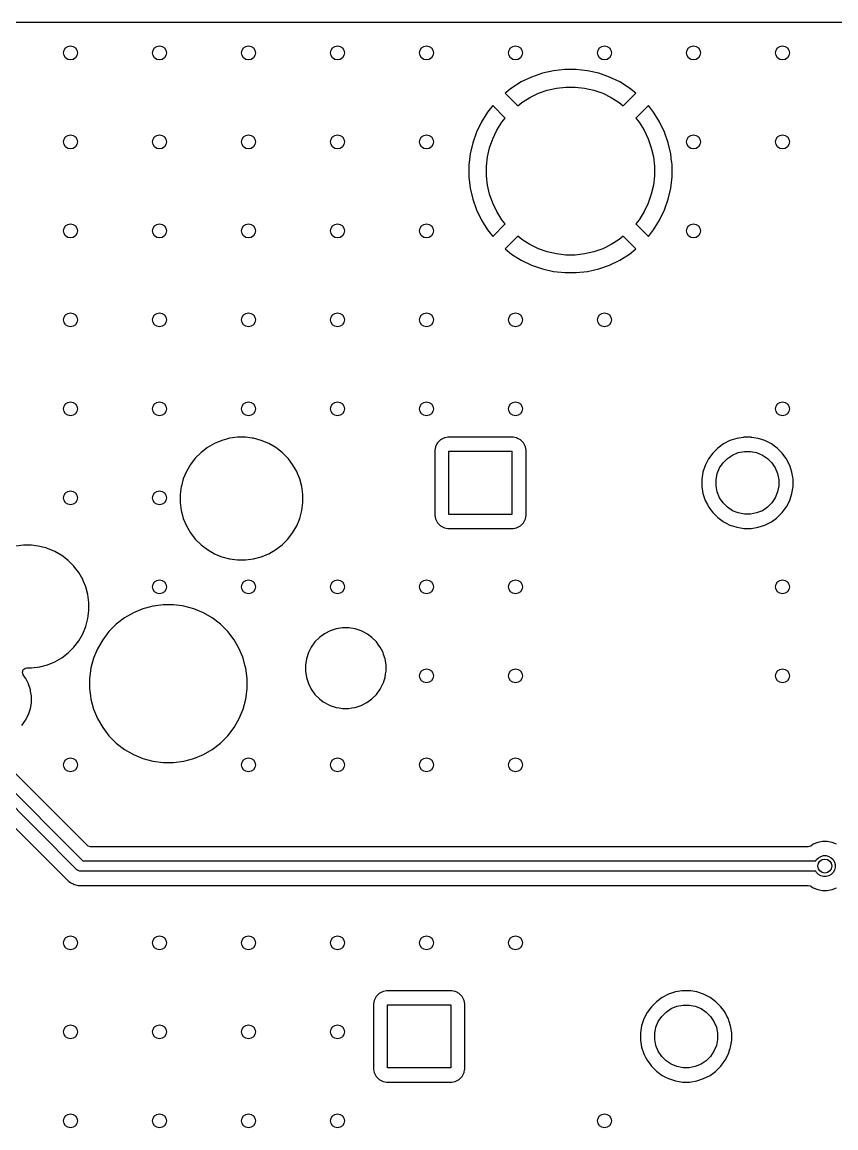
# Model space of a CAD drawing. Extents: x 2.6 to 14.2, y -9.4 to -3.8.
# Drawn here: x 11.829 to 12.743, y -5.038 to -3.796 of the extents above; entities that cross this region are included whole.
import ezdxf

# ---------------------------------------------------------------- set-up
doc = ezdxf.new("R2010")
doc.units = 0
doc.header["$MEASUREMENT"] = 0
doc.layers.add('BLACK', color=7, linetype='CONTINUOUS')

msp = doc.modelspace()

# ---------------------------------------------------------------- linework, layer by layer
at = {"layer": 'BLACK', "linetype": 'CONTINUOUS'}
for p, q in [((11.5547, -3.7959), (14.0012, -3.7959)), ((12.4259, -3.8505), (12.4134, -3.8533)), ((12.4386, -3.849), (12.4259, -3.8505)), ((12.4259, -3.8505), (12.4259, -3.8505)), ((12.4515, -3.849), (12.4386, -3.849)), ((12.4642, -3.8505), (12.4515, -3.849)), ((12.4767, -3.8533), (12.4642, -3.8505)), ((12.4642, -3.8505), (12.4642, -3.8505)), ((12.3897, -3.8631), (12.3789, -3.87)), ((12.4013, -3.8576), (12.3897, -3.8631)), ((12.4134, -3.8533), (12.4013, -3.8576)), ((12.4013, -3.8576), (12.4013, -3.8576)), ((12.4134, -3.8533), (12.4134, -3.8533)), ((12.4888, -3.8576), (12.4767, -3.8533)), ((12.4767, -3.8533), (12.4767, -3.8533)), ((12.5004, -3.8631), (12.4888, -3.8576)), ((12.4888, -3.8576), (12.4888, -3.8576)), ((12.5112, -3.87), (12.5004, -3.8631)), ((12.3789, -3.87), (12.3715, -3.8758)), ((12.3715, -3.8758), (12.3857, -3.8899)), ((12.3993, -3.8805), (12.4089, -3.8759)), ((12.4089, -3.8759), (12.4189, -3.8724)), ((12.4189, -3.8724), (12.4292, -3.8701)), ((12.4292, -3.8701), (12.4397, -3.8689)), ((12.4397, -3.8689), (12.4503, -3.8689)), ((12.4503, -3.8689), (12.4609, -3.8701)), ((12.4609, -3.8701), (12.4712, -3.8724)), ((12.4712, -3.8724), (12.4812, -3.8759)), ((12.4812, -3.8759), (12.4907, -3.8805)), ((12.5044, -3.8899), (12.5185, -3.8758)), ((12.5185, -3.8758), (12.5112, -3.87)), ((12.3857, -3.8899), (12.3904, -3.8862)), ((12.3904, -3.8862), (12.3993, -3.8805)), ((12.4907, -3.8805), (12.4997, -3.8862)), ((12.4997, -3.8862), (12.5044, -3.8899)), ((12.3518, -3.897), (12.345, -3.9079)), ((12.3576, -3.8897), (12.3518, -3.897)), ((12.3717, -3.9038), (12.3576, -3.8897)), ((12.5325, -3.8897), (12.5183, -3.9038)), ((12.5383, -3.897), (12.5325, -3.8897)), ((12.5451, -3.9079), (12.5383, -3.897)), ((12.345, -3.9079), (12.3394, -3.9195)), ((12.3623, -3.9175), (12.368, -3.9085)), ((12.368, -3.9085), (12.3717, -3.9038)), ((12.5183, -3.9038), (12.5221, -3.9085)), ((12.5221, -3.9085), (12.5277, -3.9175)), ((12.5507, -3.9195), (12.5451, -3.9079)), ((12.3394, -3.9195), (12.3352, -3.9316)), ((12.3394, -3.9195), (12.3394, -3.9195)), ((12.3577, -3.9271), (12.3623, -3.9175)), ((12.5277, -3.9175), (12.5323, -3.9271)), ((12.5549, -3.9316), (12.5507, -3.9195)), ((12.5507, -3.9195), (12.5507, -3.9195)), ((12.3352, -3.9316), (12.3323, -3.9441)), ((12.3352, -3.9316), (12.3352, -3.9316)), ((12.3519, -3.9474), (12.3542, -3.9371)), ((12.3542, -3.9371), (12.3577, -3.9271)), ((12.5323, -3.9271), (12.5358, -3.9371)), ((12.5358, -3.9371), (12.5382, -3.9474)), ((12.5578, -3.9441), (12.5549, -3.9316)), ((12.5549, -3.9316), (12.5549, -3.9316)), ((12.3323, -3.9441), (12.3309, -3.9568)), ((12.3323, -3.9441), (12.3323, -3.9441)), ((12.3507, -3.9579), (12.3519, -3.9474)), ((12.5382, -3.9474), (12.5394, -3.9579)), ((12.5578, -3.9441), (12.5578, -3.9441)), ((12.5587, -3.9526), (12.5578, -3.9441)), ((12.3309, -3.9568), (12.3309, -3.9696)), ((12.3507, -3.9685), (12.3507, -3.9579)), ((12.5394, -3.9579), (12.5394, -3.9685)), ((12.5588, -3.953), (12.5587, -3.9526)), ((12.5592, -3.9568), (12.5588, -3.953)), ((12.5592, -3.9696), (12.5592, -3.9568)), ((12.5592, -3.9568), (12.5592, -3.9568)), ((12.3309, -3.9696), (12.3323, -3.9824)), ((12.3519, -3.979), (12.3507, -3.9685)), ((12.5394, -3.9685), (12.5382, -3.979)), ((12.5578, -3.9824), (12.5592, -3.9696)), ((12.5592, -3.9696), (12.5592, -3.9696)), ((12.3323, -3.9824), (12.3323, -3.9824)), ((12.3323, -3.9824), (12.3352, -3.9949)), ((12.3542, -3.9894), (12.3519, -3.979)), ((12.5382, -3.979), (12.5358, -3.9894)), ((12.5549, -3.9949), (12.5578, -3.9824)), ((12.5578, -3.9824), (12.5578, -3.9824)), ((12.3352, -3.9949), (12.3352, -3.9949)), ((12.3352, -3.9949), (12.3394, -4.007)), ((12.3577, -3.9994), (12.3542, -3.9894)), ((12.3623, -4.0089), (12.3577, -3.9994)), ((12.5323, -3.9994), (12.5277, -4.0089)), ((12.5358, -3.9894), (12.5323, -3.9994)), ((12.5507, -4.007), (12.5549, -3.9949)), ((12.5549, -3.9949), (12.5549, -3.9949)), ((12.3394, -4.007), (12.3394, -4.007)), ((12.3394, -4.007), (12.345, -4.0185)), ((12.368, -4.0179), (12.3623, -4.0089)), ((12.5277, -4.0089), (12.5221, -4.0179)), ((12.5451, -4.0185), (12.5507, -4.007)), ((12.5507, -4.007), (12.5507, -4.007)), ((12.345, -4.0185), (12.3518, -4.0294)), ((12.3576, -4.0367), (12.3717, -4.0226)), ((12.3717, -4.0226), (12.368, -4.0179)), ((12.5221, -4.0179), (12.5183, -4.0226)), ((12.5183, -4.0226), (12.5325, -4.0367)), ((12.5383, -4.0294), (12.5451, -4.0185)), ((12.3518, -4.0294), (12.3576, -4.0367)), ((12.3857, -4.0365), (12.3715, -4.0506)), ((12.3904, -4.0403), (12.3857, -4.0365)), ((12.5044, -4.0365), (12.4997, -4.0403)), ((12.5185, -4.0506), (12.5044, -4.0365)), ((12.5325, -4.0367), (12.5383, -4.0294)), ((12.3993, -4.0459), (12.3904, -4.0403)), ((12.4089, -4.0505), (12.3993, -4.0459)), ((12.4189, -4.054), (12.4089, -4.0505)), ((12.4812, -4.0505), (12.4712, -4.054)), ((12.4907, -4.0459), (12.4812, -4.0505)), ((12.4997, -4.0403), (12.4907, -4.0459)), ((12.3715, -4.0506), (12.3789, -4.0565)), ((12.3789, -4.0565), (12.3897, -4.0633)), ((12.4292, -4.0564), (12.4189, -4.054)), ((12.4397, -4.0576), (12.4292, -4.0564)), ((12.4503, -4.0576), (12.4397, -4.0576)), ((12.4609, -4.0564), (12.4503, -4.0576)), ((12.4712, -4.054), (12.4609, -4.0564)), ((12.5004, -4.0633), (12.5112, -4.0565)), ((12.5112, -4.0565), (12.5185, -4.0506)), ((12.3897, -4.0633), (12.4013, -4.0689)), ((12.4013, -4.0689), (12.4013, -4.0689)), ((12.4013, -4.0689), (12.4134, -4.0731)), ((12.4134, -4.0731), (12.4134, -4.0731)), ((12.4134, -4.0731), (12.4259, -4.076)), ((12.4642, -4.076), (12.4767, -4.0731)), ((12.4767, -4.0731), (12.4888, -4.0689)), ((12.4767, -4.0731), (12.4767, -4.0731)), ((12.4888, -4.0689), (12.5004, -4.0633)), ((12.4888, -4.0689), (12.4888, -4.0689)), ((12.4259, -4.076), (12.4259, -4.076)), ((12.4259, -4.076), (12.4386, -4.0774)), ((12.4386, -4.0774), (12.4386, -4.0774)), ((12.4386, -4.0774), (12.4515, -4.0774)), ((12.4515, -4.0774), (12.4642, -4.076)), ((12.4515, -4.0774), (12.4515, -4.0774)), ((12.4642, -4.076), (12.4642, -4.076)), ((12.0371, -4.2739), (12.0299, -4.2794)), ((12.0449, -4.2694), (12.0371, -4.2739)), ((12.0532, -4.2659), (12.0449, -4.2694)), ((12.0449, -4.2694), (12.0449, -4.2694)), ((12.0586, -4.2645), (12.0532, -4.2659)), ((12.062, -4.2636), (12.0586, -4.2645)), ((12.0624, -4.2635), (12.062, -4.2636)), ((12.0709, -4.2624), (12.0624, -4.2635)), ((12.0799, -4.2624), (12.0709, -4.2624)), ((12.0709, -4.2624), (12.0709, -4.2624)), ((12.0874, -4.2634), (12.0799, -4.2624)), ((12.0799, -4.2624), (12.0799, -4.2624)), ((12.0889, -4.2636), (12.0874, -4.2634)), ((12.0976, -4.2659), (12.0889, -4.2636)), ((12.106, -4.2694), (12.0976, -4.2659)), ((12.1132, -4.2735), (12.106, -4.2694)), ((12.106, -4.2694), (12.106, -4.2694)), ((12.1138, -4.2739), (12.1132, -4.2735)), ((12.1178, -4.2769), (12.1138, -4.2739)), ((12.2932, -4.2732), (12.2927, -4.2769)), ((12.295, -4.2698), (12.2932, -4.2732)), ((12.2955, -4.2688), (12.295, -4.2698)), ((12.299, -4.2653), (12.2955, -4.2688)), ((12.2955, -4.2688), (12.2955, -4.2688)), ((12.2955, -4.2688), (12.2955, -4.2688)), ((12.3035, -4.263), (12.299, -4.2653)), ((12.299, -4.2653), (12.299, -4.2653)), ((12.299, -4.2653), (12.299, -4.2653)), ((12.304, -4.2629), (12.3035, -4.263)), ((12.3072, -4.2624), (12.304, -4.2629)), ((12.3805, -4.2624), (12.3072, -4.2624)), ((12.3842, -4.263), (12.3805, -4.2624)), ((12.3856, -4.2637), (12.3842, -4.263)), ((12.3887, -4.2653), (12.3856, -4.2637)), ((12.3922, -4.2688), (12.3887, -4.2653)), ((12.3887, -4.2653), (12.3887, -4.2653)), ((12.3887, -4.2653), (12.3887, -4.2653)), ((12.3945, -4.2732), (12.3922, -4.2688)), ((12.3922, -4.2688), (12.3922, -4.2688)), ((12.3922, -4.2688), (12.3922, -4.2688)), ((12.3951, -4.2769), (12.3945, -4.2732)), ((12.617, -4.2698), (12.6105, -4.2746)), ((12.6242, -4.2662), (12.617, -4.2698)), ((12.6319, -4.2637), (12.6242, -4.2662)), ((12.6392, -4.2625), (12.6319, -4.2637)), ((12.6398, -4.2624), (12.6392, -4.2625)), ((12.6479, -4.2624), (12.6398, -4.2624)), ((12.6485, -4.2625), (12.6479, -4.2624)), ((12.6559, -4.2637), (12.6485, -4.2625)), ((12.6635, -4.2662), (12.6559, -4.2637)), ((12.667, -4.268), (12.6635, -4.2662)), ((12.6707, -4.2698), (12.667, -4.268)), ((12.6772, -4.2746), (12.6707, -4.2698)), ((12.6707, -4.2698), (12.6707, -4.2698)), ((12.6707, -4.2698), (12.6707, -4.2698)), ((12.0235, -4.2858), (12.018, -4.2929)), ((12.0299, -4.2794), (12.0235, -4.2858)), ((12.121, -4.2794), (12.1178, -4.2769)), ((12.1274, -4.2858), (12.121, -4.2794)), ((12.121, -4.2794), (12.121, -4.2794)), ((12.1281, -4.2868), (12.1274, -4.2858)), ((12.1274, -4.2858), (12.1274, -4.2858)), ((12.1274, -4.2858), (12.1274, -4.2858)), ((12.2927, -4.2769), (12.2927, -4.3503)), ((12.3084, -4.349), (12.3084, -4.2782)), ((12.3084, -4.2782), (12.3793, -4.2782)), ((12.3793, -4.2782), (12.3793, -4.349)), ((12.3951, -4.3096), (12.3951, -4.2769)), ((12.6048, -4.2803), (12.6001, -4.2868)), ((12.6105, -4.2746), (12.6048, -4.2803)), ((12.6165, -4.2911), (12.6214, -4.2862)), ((12.6214, -4.2862), (12.6272, -4.2824)), ((12.6272, -4.2824), (12.6336, -4.2797)), ((12.6336, -4.2797), (12.6404, -4.2784)), ((12.6404, -4.2784), (12.6473, -4.2784)), ((12.6473, -4.2784), (12.6541, -4.2797)), ((12.6541, -4.2797), (12.6606, -4.2824)), ((12.6606, -4.2824), (12.6663, -4.2862)), ((12.6663, -4.2862), (12.6713, -4.2911)), ((12.6829, -4.2803), (12.6772, -4.2746)), ((12.687, -4.2858), (12.6829, -4.2803)), ((12.6877, -4.2868), (12.687, -4.2858)), ((12.018, -4.2929), (12.0135, -4.3008)), ((12.1328, -4.2929), (12.1281, -4.2868)), ((12.1328, -4.2929), (12.1328, -4.2929)), ((12.1374, -4.3008), (12.1328, -4.2929)), ((12.1328, -4.2929), (12.1328, -4.2929)), ((12.5964, -4.294), (12.5939, -4.3016)), ((12.6001, -4.2868), (12.5964, -4.294)), ((12.61, -4.3033), (12.6126, -4.2969)), ((12.6126, -4.2969), (12.6165, -4.2911)), ((12.6713, -4.2911), (12.6751, -4.2969)), ((12.6751, -4.2969), (12.6778, -4.3033)), ((12.6889, -4.2893), (12.6877, -4.2868)), ((12.6913, -4.294), (12.6889, -4.2893)), ((12.6938, -4.3016), (12.6913, -4.294)), ((12.01, -4.3091), (12.0087, -4.3141)), ((12.0135, -4.3008), (12.01, -4.3091)), ((12.0135, -4.3008), (12.0135, -4.3008)), ((12.1383, -4.3031), (12.1374, -4.3008)), ((12.1374, -4.3008), (12.1374, -4.3008)), ((12.1374, -4.3008), (12.1374, -4.3008)), ((12.1408, -4.3091), (12.1383, -4.3031)), ((12.1432, -4.3178), (12.1408, -4.3091)), ((12.3951, -4.3503), (12.3951, -4.3096)), ((12.5939, -4.3016), (12.5927, -4.3096)), ((12.5927, -4.3096), (12.5927, -4.3176)), ((12.6086, -4.3101), (12.61, -4.3033)), ((12.6086, -4.3171), (12.6086, -4.3101)), ((12.6778, -4.3033), (12.6791, -4.3101)), ((12.6791, -4.3101), (12.6791, -4.3171)), ((12.6947, -4.3074), (12.6938, -4.3016)), ((12.6951, -4.3096), (12.6947, -4.3074)), ((12.6951, -4.3176), (12.6951, -4.3096)), ((12.0077, -4.3178), (12.0065, -4.3268)), ((12.0078, -4.3173), (12.0077, -4.3178)), ((12.0077, -4.3178), (12.0077, -4.3178)), ((12.0087, -4.3141), (12.0078, -4.3173)), ((12.1443, -4.3268), (12.1432, -4.3178)), ((12.5927, -4.3176), (12.5939, -4.3256)), ((12.61, -4.3239), (12.6086, -4.3171)), ((12.6126, -4.3303), (12.61, -4.3239)), ((12.6778, -4.3239), (12.6751, -4.3303)), ((12.6791, -4.3171), (12.6778, -4.3239)), ((12.6938, -4.3256), (12.6951, -4.3176)), ((12.0065, -4.3268), (12.0065, -4.3358)), ((12.0065, -4.3358), (12.0073, -4.3416)), ((12.1432, -4.3448), (12.1443, -4.3358)), ((12.1443, -4.3358), (12.1443, -4.3268)), ((12.5939, -4.3256), (12.5964, -4.3333)), ((12.5964, -4.3333), (12.5988, -4.3379)), ((12.6165, -4.3361), (12.6126, -4.3303)), ((12.6214, -4.341), (12.6165, -4.3361)), ((12.6713, -4.3361), (12.6663, -4.341)), ((12.6751, -4.3303), (12.6713, -4.3361)), ((12.6877, -4.3404), (12.6913, -4.3333)), ((12.6913, -4.3333), (12.6938, -4.3256)), ((12.0073, -4.3416), (12.0077, -4.3448)), ((12.0077, -4.3448), (12.0092, -4.3503)), ((12.1408, -4.3535), (12.1432, -4.3448)), ((12.5988, -4.3379), (12.5998, -4.3399)), ((12.5998, -4.3399), (12.6001, -4.3404)), ((12.6001, -4.3404), (12.6048, -4.347)), ((12.6048, -4.347), (12.6105, -4.3527)), ((12.6272, -4.3449), (12.6214, -4.341)), ((12.6336, -4.3475), (12.6272, -4.3449)), ((12.6404, -4.3489), (12.6336, -4.3475)), ((12.6541, -4.3475), (12.6473, -4.3489)), ((12.6606, -4.3449), (12.6541, -4.3475)), ((12.6663, -4.341), (12.6606, -4.3449)), ((12.6772, -4.3527), (12.6829, -4.347)), ((12.6829, -4.347), (12.6863, -4.3423)), ((12.6829, -4.347), (12.6829, -4.347)), ((12.6829, -4.347), (12.6829, -4.347)), ((12.6863, -4.3423), (12.6877, -4.3404)), ((12.0092, -4.3503), (12.01, -4.3535)), ((12.01, -4.3535), (12.0135, -4.3619)), ((12.1374, -4.3619), (12.1408, -4.3535)), ((12.2927, -4.3503), (12.2929, -4.352)), ((12.2929, -4.352), (12.2932, -4.354)), ((12.2932, -4.354), (12.2955, -4.3584)), ((12.2955, -4.3584), (12.2955, -4.3584)), ((12.2955, -4.3584), (12.2955, -4.3584)), ((12.2955, -4.3584), (12.299, -4.362)), ((12.3793, -4.349), (12.3084, -4.349)), ((12.3887, -4.362), (12.3922, -4.3584)), ((12.3922, -4.3584), (12.3945, -4.354)), ((12.3945, -4.354), (12.3951, -4.3503)), ((12.3945, -4.354), (12.3945, -4.354)), ((12.3945, -4.354), (12.3945, -4.354)), ((12.3951, -4.3503), (12.3951, -4.3503)), ((12.6105, -4.3527), (12.6166, -4.3571)), ((12.6166, -4.3571), (12.617, -4.3574)), ((12.617, -4.3574), (12.6198, -4.3588)), ((12.6198, -4.3588), (12.6242, -4.3611)), ((12.6242, -4.3611), (12.6242, -4.3611)), ((12.6242, -4.3611), (12.6242, -4.3611)), ((12.6242, -4.3611), (12.627, -4.362)), ((12.6473, -4.3489), (12.6404, -4.3489)), ((12.6559, -4.3636), (12.6635, -4.3611)), ((12.6635, -4.3611), (12.6707, -4.3574)), ((12.6707, -4.3574), (12.6764, -4.3533)), ((12.6764, -4.3533), (12.6772, -4.3527)), ((12.6772, -4.3527), (12.6772, -4.3527)), ((12.6772, -4.3527), (12.6772, -4.3527)), ((12.0135, -4.3619), (12.0135, -4.3619)), ((12.0135, -4.3619), (12.018, -4.3697)), ((12.018, -4.3697), (12.0235, -4.3768)), ((12.1274, -4.3768), (12.1328, -4.3697)), ((12.1328, -4.3697), (12.1374, -4.3619)), ((12.299, -4.362), (12.299, -4.362)), ((12.299, -4.362), (12.299, -4.362)), ((12.299, -4.362), (12.3035, -4.3642)), ((12.3035, -4.3642), (12.3035, -4.3642)), ((12.3035, -4.3642), (12.3072, -4.3648)), ((12.3072, -4.3648), (12.3072, -4.3648)), ((12.3072, -4.3648), (12.3805, -4.3648)), ((12.3805, -4.3648), (12.3842, -4.3642)), ((12.3842, -4.3642), (12.3887, -4.362)), ((12.627, -4.362), (12.6319, -4.3636)), ((12.6319, -4.3636), (12.6359, -4.3642)), ((12.6359, -4.3642), (12.6398, -4.3648)), ((12.6398, -4.3648), (12.6398, -4.3648)), ((12.6398, -4.3648), (12.6479, -4.3648)), ((12.6479, -4.3648), (12.6559, -4.3636)), ((12.6479, -4.3648), (12.6479, -4.3648)), ((11.8306, -4.3838), (11.822, -4.3849)), ((11.8396, -4.3838), (11.8306, -4.3838)), ((11.8306, -4.3838), (11.8306, -4.3838)), ((11.8471, -4.3848), (11.8396, -4.3838)), ((11.8396, -4.3838), (11.8396, -4.3838)), ((11.8486, -4.385), (11.8471, -4.3848)), ((11.8565, -4.3871), (11.8486, -4.385)), ((12.0235, -4.3768), (12.0235, -4.3768)), ((12.0235, -4.3768), (12.0299, -4.3832)), ((12.0299, -4.3832), (12.0299, -4.3832)), ((12.0299, -4.3832), (12.0371, -4.3887)), ((12.1138, -4.3887), (12.121, -4.3832)), ((12.121, -4.3832), (12.1274, -4.3768)), ((12.121, -4.3832), (12.121, -4.3832)), ((12.121, -4.3832), (12.121, -4.3832)), ((12.1274, -4.3768), (12.1274, -4.3768)), ((12.1274, -4.3768), (12.1274, -4.3768)), ((11.8573, -4.3873), (11.8565, -4.3871)), ((11.8656, -4.3908), (11.8573, -4.3873)), ((11.8727, -4.3948), (11.8656, -4.3908)), ((11.8656, -4.3908), (11.8656, -4.3908)), ((11.8735, -4.3953), (11.8727, -4.3948)), ((11.8806, -4.4008), (11.8735, -4.3953)), ((12.0371, -4.3887), (12.0371, -4.3887)), ((12.0371, -4.3887), (12.0371, -4.3887)), ((12.0371, -4.3887), (12.0449, -4.3932)), ((12.0449, -4.3932), (12.0449, -4.3932)), ((12.0449, -4.3932), (12.0449, -4.3932)), ((12.0449, -4.3932), (12.0485, -4.3947)), ((12.0485, -4.3947), (12.0532, -4.3967)), ((12.0532, -4.3967), (12.062, -4.399)), ((12.0889, -4.399), (12.0976, -4.3967)), ((12.0976, -4.3967), (12.106, -4.3932)), ((12.106, -4.3932), (12.1138, -4.3887)), ((11.887, -4.4072), (11.8806, -4.4008)), ((11.8806, -4.4008), (11.8806, -4.4008)), ((11.8878, -4.4082), (11.887, -4.4072)), ((11.887, -4.4072), (11.887, -4.4072)), ((11.887, -4.4072), (11.887, -4.4072)), ((11.8925, -4.4143), (11.8878, -4.4082)), ((12.062, -4.399), (12.0709, -4.4002)), ((12.0709, -4.4002), (12.0709, -4.4002)), ((12.0709, -4.4002), (12.0799, -4.4002)), ((12.0799, -4.4002), (12.0889, -4.399)), ((12.0799, -4.4002), (12.0799, -4.4002)), ((11.897, -4.4222), (11.8925, -4.4143)), ((11.8925, -4.4143), (11.8925, -4.4143)), ((11.8925, -4.4143), (11.8925, -4.4143)), ((11.898, -4.4244), (11.897, -4.4222)), ((11.897, -4.4222), (11.897, -4.4222)), ((11.897, -4.4222), (11.897, -4.4222)), ((11.9005, -4.4305), (11.898, -4.4244)), ((11.9028, -4.4392), (11.9005, -4.4305)), ((11.904, -4.4482), (11.9028, -4.4392)), ((11.9028, -4.4662), (11.904, -4.4572)), ((11.904, -4.4572), (11.904, -4.4482)), ((11.954, -4.4596), (11.9439, -4.4654)), ((11.9647, -4.4552), (11.954, -4.4596)), ((11.954, -4.4596), (11.954, -4.4596)), ((11.9674, -4.4544), (11.9647, -4.4552)), ((11.9647, -4.4552), (11.9647, -4.4552)), ((11.9759, -4.4522), (11.9674, -4.4544)), ((11.9765, -4.4521), (11.9759, -4.4522)), ((11.9874, -4.4507), (11.9765, -4.4521)), ((11.999, -4.4507), (11.9874, -4.4507)), ((11.9874, -4.4507), (11.9874, -4.4507)), ((12.0086, -4.4519), (11.999, -4.4507)), ((11.999, -4.4507), (11.999, -4.4507)), ((12.0106, -4.4522), (12.0086, -4.4519)), ((12.0218, -4.4552), (12.0106, -4.4522)), ((12.0325, -4.4596), (12.0218, -4.4552)), ((12.0218, -4.4552), (12.0218, -4.4552)), ((12.0218, -4.4552), (12.0218, -4.4552)), ((12.0426, -4.4654), (12.0325, -4.4596)), ((12.0325, -4.4596), (12.0325, -4.4596)), ((11.9005, -4.4749), (11.9028, -4.4662)), ((11.9347, -4.4725), (11.9265, -4.4807)), ((11.9439, -4.4654), (11.9347, -4.4725)), ((11.9347, -4.4725), (11.9347, -4.4725)), ((12.0518, -4.4725), (12.0426, -4.4654)), ((12.06, -4.4807), (12.0518, -4.4725)), ((12.0518, -4.4725), (12.0518, -4.4725)), ((11.8925, -4.4911), (11.897, -4.4833)), ((11.897, -4.4833), (11.9005, -4.4749)), ((11.9265, -4.4807), (11.9194, -4.4899)), ((11.9265, -4.4807), (11.9265, -4.4807)), ((12.0671, -4.4899), (12.06, -4.4807)), ((12.06, -4.4807), (12.06, -4.4807)), ((12.1687, -4.4831), (12.163, -4.4873)), ((12.1751, -4.4799), (12.1687, -4.4831)), ((12.1819, -4.4776), (12.1751, -4.4799)), ((12.1751, -4.4799), (12.1751, -4.4799)), ((12.1889, -4.4765), (12.1819, -4.4776)), ((12.196, -4.4765), (12.1889, -4.4765)), ((12.1889, -4.4765), (12.1889, -4.4765)), ((12.2031, -4.4776), (12.196, -4.4765)), ((12.196, -4.4765), (12.196, -4.4765)), ((12.2099, -4.4799), (12.2031, -4.4776)), ((12.2129, -4.4814), (12.2099, -4.4799)), ((12.2099, -4.4799), (12.2099, -4.4799)), ((12.2162, -4.4831), (12.2129, -4.4814)), ((12.217, -4.4836), (12.2162, -4.4831)), ((12.2162, -4.4831), (12.2162, -4.4831)), ((12.2162, -4.4831), (12.2162, -4.4831)), ((12.222, -4.4873), (12.217, -4.4836)), ((11.8904, -4.7484), (11.6326, -4.4905)), ((11.6442, -4.4855), (11.8971, -4.7383)), ((11.887, -4.4983), (11.8925, -4.4911)), ((11.9194, -4.4899), (11.9136, -4.5)), ((12.0729, -4.5), (12.0671, -4.4899)), ((12.1579, -4.4923), (12.1537, -4.4981)), ((12.163, -4.4873), (12.1579, -4.4923)), ((12.1579, -4.4923), (12.1579, -4.4923)), ((12.163, -4.4873), (12.163, -4.4873)), ((12.227, -4.4923), (12.222, -4.4873)), ((12.222, -4.4873), (12.222, -4.4873)), ((12.2298, -4.4962), (12.227, -4.4923)), ((12.227, -4.4923), (12.227, -4.4923)), ((12.2312, -4.4981), (12.2298, -4.4962)), ((11.8656, -4.5147), (11.8735, -4.5101)), ((11.8735, -4.5101), (11.8806, -4.5046)), ((11.8806, -4.5046), (11.887, -4.4983)), ((11.8806, -4.5046), (11.8806, -4.5046)), ((11.8806, -4.5046), (11.8806, -4.5046)), ((11.887, -4.4983), (11.887, -4.4983)), ((11.887, -4.4983), (11.887, -4.4983)), ((11.9136, -4.5), (11.9092, -4.5107)), ((11.9136, -4.5), (11.9136, -4.5)), ((12.0755, -4.5063), (12.0729, -4.5)), ((12.0729, -4.5), (12.0729, -4.5)), ((12.0768, -4.5094), (12.0755, -4.5063)), ((12.0773, -4.5107), (12.0768, -4.5094)), ((12.1505, -4.5044), (12.1483, -4.5112)), ((12.1537, -4.4981), (12.1505, -4.5044)), ((12.1505, -4.5044), (12.1505, -4.5044)), ((12.2327, -4.5009), (12.2312, -4.4981)), ((12.2345, -4.5044), (12.2327, -4.5009)), ((12.2351, -4.5064), (12.2345, -4.5044)), ((12.2345, -4.5044), (12.2345, -4.5044)), ((12.2367, -4.5112), (12.2351, -4.5064)), ((11.6354, -4.5156), (11.877, -4.7572)), ((11.8309, -4.5231), (11.8318, -4.5222)), ((11.8318, -4.5222), (11.832, -4.5222)), ((11.832, -4.5222), (11.8321, -4.5221)), ((11.8321, -4.5221), (11.8327, -4.522)), ((11.8327, -4.522), (11.8341, -4.5216)), ((11.8341, -4.5216), (11.8396, -4.5216)), ((11.8396, -4.5216), (11.8486, -4.5205)), ((11.8396, -4.5216), (11.8396, -4.5216)), ((11.8486, -4.5205), (11.8573, -4.5181)), ((11.8573, -4.5181), (11.8656, -4.5147)), ((11.9061, -4.5219), (11.9046, -4.5335)), ((11.9062, -4.5216), (11.9061, -4.5219)), ((11.9061, -4.5219), (11.9061, -4.5219)), ((11.9092, -4.5107), (11.9062, -4.5216)), ((11.9092, -4.5107), (11.9092, -4.5107)), ((12.0793, -4.5183), (12.0773, -4.5107)), ((12.0803, -4.5219), (12.0793, -4.5183)), ((12.0818, -4.5335), (12.0803, -4.5219)), ((12.1483, -4.5112), (12.1472, -4.5183)), ((12.1472, -4.5183), (12.1472, -4.5254)), ((12.237, -4.5135), (12.2367, -4.5112)), ((12.2378, -4.5183), (12.237, -4.5135)), ((12.2378, -4.5254), (12.2378, -4.5183)), ((11.8292, -4.5265), (11.8296, -4.5253)), ((11.8293, -4.5266), (11.8292, -4.5265)), ((11.8292, -4.5268), (11.8293, -4.5266)), ((11.8296, -4.5279), (11.8292, -4.5268)), ((11.8296, -4.5253), (11.8298, -4.5241)), ((11.83, -4.5291), (11.8296, -4.5279)), ((11.8298, -4.5241), (11.83, -4.524)), ((11.83, -4.5238), (11.8309, -4.5231)), ((11.83, -4.524), (11.83, -4.5238)), ((11.8301, -4.5293), (11.83, -4.5291)), ((11.8327, -4.533), (11.8301, -4.5293)), ((11.833, -4.5335), (11.8327, -4.533)), ((11.8341, -4.5357), (11.833, -4.5335)), ((11.9046, -4.5335), (11.9046, -4.5451)), ((12.0818, -4.5451), (12.0818, -4.5335)), ((12.1472, -4.5254), (12.1483, -4.5324)), ((12.1483, -4.5324), (12.1505, -4.5392)), ((12.2348, -4.5381), (12.2367, -4.5324)), ((12.2367, -4.5324), (12.2373, -4.5284)), ((12.2373, -4.5284), (12.2378, -4.5254)), ((11.836, -4.5393), (11.8341, -4.5357)), ((11.8341, -4.5357), (11.8341, -4.5357)), ((11.8362, -4.54), (11.836, -4.5393)), ((11.836, -4.5393), (11.836, -4.5393)), ((11.8382, -4.5461), (11.8362, -4.54)), ((11.8384, -4.5477), (11.8382, -4.5461)), ((11.9046, -4.5451), (11.9057, -4.5531)), ((12.0803, -4.5566), (12.0818, -4.5451)), ((12.1505, -4.5392), (12.1505, -4.5392)), ((12.1505, -4.5392), (12.1518, -4.5418)), ((12.1518, -4.5418), (12.1535, -4.5452)), ((12.1535, -4.5452), (12.1537, -4.5456)), ((12.1537, -4.5456), (12.1579, -4.5513)), ((12.227, -4.5513), (12.2312, -4.5456)), ((12.2312, -4.5456), (12.2343, -4.5395)), ((12.2343, -4.5395), (12.2345, -4.5392)), ((12.2345, -4.5392), (12.2348, -4.5381)), ((12.2345, -4.5392), (12.2345, -4.5392)), ((11.8393, -4.5531), (11.8384, -4.5477)), ((11.8393, -4.5603), (11.8393, -4.5531)), ((11.9057, -4.5531), (11.9061, -4.5566)), ((11.9061, -4.5566), (11.9091, -4.5678)), ((12.0773, -4.5678), (12.0803, -4.5566)), ((12.1579, -4.5513), (12.1579, -4.5513)), ((12.1579, -4.5513), (12.163, -4.5564)), ((12.163, -4.5564), (12.163, -4.5564)), ((12.163, -4.5564), (12.1673, -4.5595)), ((12.1673, -4.5595), (12.1687, -4.5606)), ((12.2162, -4.5606), (12.222, -4.5564)), ((12.222, -4.5564), (12.227, -4.5513)), ((11.836, -4.5741), (11.8382, -4.5673)), ((11.8382, -4.5673), (11.8389, -4.5629)), ((11.8389, -4.5629), (11.8393, -4.5603)), ((11.9091, -4.5678), (11.9092, -4.5678)), ((11.9092, -4.5678), (11.9092, -4.5678)), ((11.9092, -4.5678), (11.9136, -4.5785)), ((12.0729, -4.5785), (12.0773, -4.5678)), ((12.1687, -4.5606), (12.1729, -4.5627)), ((12.1729, -4.5627), (12.1751, -4.5638)), ((12.1751, -4.5638), (12.1751, -4.5638)), ((12.1751, -4.5638), (12.176, -4.5641)), ((12.176, -4.5641), (12.1819, -4.566)), ((12.1819, -4.566), (12.1851, -4.5665)), ((12.1851, -4.5665), (12.1889, -4.5671)), ((12.1889, -4.5671), (12.1889, -4.5671)), ((12.1889, -4.5671), (12.196, -4.5671)), ((12.196, -4.5671), (12.1995, -4.5666)), ((12.1995, -4.5666), (12.2031, -4.566)), ((12.2031, -4.566), (12.2099, -4.5638)), ((12.2099, -4.5638), (12.2162, -4.5606)), ((11.8285, -4.5862), (11.8327, -4.5804)), ((11.8327, -4.5804), (11.836, -4.5741)), ((11.9136, -4.5785), (11.9136, -4.5785)), ((11.9136, -4.5785), (11.9194, -4.5886)), ((12.0671, -4.5886), (12.0729, -4.5785)), ((11.9194, -4.5886), (11.9265, -4.5978)), ((12.06, -4.5978), (12.0671, -4.5886)), ((11.9265, -4.5978), (11.9265, -4.5978)), ((11.9265, -4.5978), (11.9347, -4.606)), ((11.9347, -4.606), (11.9347, -4.606)), ((11.9347, -4.606), (11.9439, -4.6131)), ((12.0426, -4.6131), (12.0518, -4.606)), ((12.0518, -4.606), (12.06, -4.5978)), ((11.9439, -4.6131), (11.954, -4.6189)), ((11.954, -4.6189), (11.954, -4.6189)), ((11.954, -4.6189), (11.954, -4.6189)), ((11.954, -4.6189), (11.9647, -4.6233)), ((12.0218, -4.6233), (12.0325, -4.6189)), ((12.0325, -4.6189), (12.0426, -4.6131)), ((11.9647, -4.6233), (11.9759, -4.6263)), ((11.9759, -4.6263), (11.9874, -4.6279)), ((11.9874, -4.6279), (11.9874, -4.6279)), ((11.9874, -4.6279), (11.999, -4.6279)), ((11.999, -4.6279), (12.0106, -4.6263)), ((11.999, -4.6279), (11.999, -4.6279)), ((12.0106, -4.6263), (12.0218, -4.6233)), ((11.9022, -4.7211), (11.8211, -4.64)), ((11.903, -4.7217), (11.9022, -4.7211)), ((12.7178, -4.7197), (12.7149, -4.7217)), ((12.7228, -4.7177), (12.7178, -4.7197)), ((12.7178, -4.7197), (12.7178, -4.7197)), ((12.7281, -4.7166), (12.7228, -4.7177)), ((12.7228, -4.7177), (12.7228, -4.7177)), ((12.7336, -4.7166), (12.7281, -4.7166)), ((12.7281, -4.7166), (12.7281, -4.7166)), ((12.7389, -4.7177), (12.7336, -4.7166)), ((12.7336, -4.7166), (12.7336, -4.7166)), ((12.7439, -4.7197), (12.7389, -4.7177)), ((12.7389, -4.7177), (12.7389, -4.7177)), ((11.9056, -4.7225), (11.903, -4.7217)), ((12.7122, -4.7225), (11.9056, -4.7225)), ((12.7149, -4.7217), (12.7122, -4.7225)), ((12.7122, -4.7225), (12.7122, -4.7225)), ((12.7236, -4.7348), (12.7263, -4.7333)), ((12.7263, -4.7333), (12.7293, -4.7325)), ((12.7293, -4.7325), (12.7324, -4.7325)), ((12.7324, -4.7325), (12.7354, -4.7333)), ((12.7354, -4.7333), (12.738, -4.7348)), ((11.8971, -4.7383), (12.7207, -4.7383)), ((12.7207, -4.7383), (12.7215, -4.737)), ((12.7215, -4.737), (12.7236, -4.7348)), ((12.738, -4.7348), (12.7402, -4.737)), ((12.7402, -4.737), (12.7418, -4.7397)), ((12.7418, -4.7397), (12.7425, -4.7426)), ((12.7425, -4.7457), (12.7418, -4.7487)), ((12.7425, -4.7426), (12.7425, -4.7457)), ((11.877, -4.7572), (11.877, -4.7572)), ((11.877, -4.7572), (11.8773, -4.7575)), ((11.8773, -4.7575), (11.8785, -4.7587)), ((11.8785, -4.7587), (11.8813, -4.7615)), ((11.8913, -4.7491), (11.8904, -4.7484)), ((11.8935, -4.75), (11.8913, -4.7491)), ((11.8946, -4.7501), (11.8935, -4.75)), ((12.7207, -4.7501), (11.8946, -4.7501)), ((12.7215, -4.7514), (12.7207, -4.7501)), ((12.7236, -4.7536), (12.7215, -4.7514)), ((12.7263, -4.7551), (12.7236, -4.7536)), ((12.7293, -4.7559), (12.7263, -4.7551)), ((12.7324, -4.7559), (12.7293, -4.7559)), ((12.7354, -4.7551), (12.7324, -4.7559)), ((12.738, -4.7536), (12.7354, -4.7551)), ((12.7402, -4.7514), (12.738, -4.7536)), ((12.7418, -4.7487), (12.7402, -4.7514)), ((11.8813, -4.7615), (11.8813, -4.7615)), ((11.8813, -4.7615), (11.8813, -4.7615)), ((11.8813, -4.7615), (11.8834, -4.7627)), ((11.8834, -4.7627), (11.8836, -4.7629)), ((11.8836, -4.7629), (11.8861, -4.7643)), ((11.8861, -4.7643), (11.8863, -4.7644)), ((11.8863, -4.7644), (11.8863, -4.7644)), ((11.8863, -4.7644), (11.8918, -4.7659)), ((11.8918, -4.7659), (11.8975, -4.7659)), ((11.8975, -4.7659), (12.7122, -4.7659)), ((12.7122, -4.7659), (12.7148, -4.7666)), ((12.7148, -4.7666), (12.7149, -4.7667)), ((12.7149, -4.7667), (12.7178, -4.7686)), ((12.7178, -4.7686), (12.7178, -4.7686)), ((12.7178, -4.7686), (12.7178, -4.7686)), ((12.7178, -4.7686), (12.7228, -4.7707)), ((12.7228, -4.7707), (12.7228, -4.7707)), ((12.7228, -4.7707), (12.7228, -4.7707)), ((12.7228, -4.7707), (12.7228, -4.7707)), ((12.7228, -4.7707), (12.7281, -4.7718)), ((12.7336, -4.7718), (12.7371, -4.7711)), ((12.7371, -4.7711), (12.7389, -4.7707)), ((12.7389, -4.7707), (12.7439, -4.7686)), ((12.7281, -4.7718), (12.7281, -4.7718)), ((12.7281, -4.7718), (12.7336, -4.7718)), ((12.2243, -4.8953), (12.2238, -4.899)), ((12.2266, -4.8908), (12.2243, -4.8953)), ((12.2301, -4.8873), (12.2266, -4.8908)), ((12.2266, -4.8908), (12.2266, -4.8908)), ((12.2346, -4.885), (12.2301, -4.8873)), ((12.2301, -4.8873), (12.2301, -4.8873)), ((12.2301, -4.8873), (12.2301, -4.8873)), ((12.2351, -4.885), (12.2346, -4.885)), ((12.2383, -4.8845), (12.2351, -4.885)), ((12.3116, -4.8845), (12.2383, -4.8845)), ((12.3153, -4.885), (12.3116, -4.8845)), ((12.3165, -4.8856), (12.3153, -4.885)), ((12.3198, -4.8873), (12.3165, -4.8856)), ((12.3233, -4.8908), (12.3198, -4.8873)), ((12.3198, -4.8873), (12.3198, -4.8873)), ((12.3198, -4.8873), (12.3198, -4.8873)), ((12.3256, -4.8953), (12.3233, -4.8908)), ((12.3233, -4.8908), (12.3233, -4.8908)), ((12.3233, -4.8908), (12.3233, -4.8908)), ((12.3262, -4.899), (12.3256, -4.8953)), ((12.5481, -4.8919), (12.5416, -4.8966)), ((12.5553, -4.8882), (12.5481, -4.8919)), ((12.563, -4.8857), (12.5553, -4.8882)), ((12.57, -4.8846), (12.563, -4.8857)), ((12.5709, -4.8845), (12.57, -4.8846)), ((12.579, -4.8845), (12.5709, -4.8845)), ((12.5801, -4.8846), (12.579, -4.8845)), ((12.587, -4.8857), (12.5801, -4.8846)), ((12.5946, -4.8882), (12.587, -4.8857)), ((12.5996, -4.8907), (12.5946, -4.8882)), ((12.6018, -4.8919), (12.5996, -4.8907)), ((12.6083, -4.8966), (12.6018, -4.8919)), ((12.6018, -4.8919), (12.6018, -4.8919)), ((12.6018, -4.8919), (12.6018, -4.8919)), ((12.2238, -4.899), (12.2238, -4.9723)), ((12.2395, -4.9711), (12.2395, -4.9002)), ((12.2395, -4.9002), (12.3104, -4.9002)), ((12.3104, -4.9002), (12.3104, -4.9711)), ((12.3262, -4.9316), (12.3262, -4.899)), ((12.5359, -4.9023), (12.5312, -4.9088)), ((12.5416, -4.8966), (12.5359, -4.9023)), ((12.5525, -4.9083), (12.5583, -4.9044)), ((12.5583, -4.9044), (12.5647, -4.9018)), ((12.5647, -4.9018), (12.5715, -4.9004)), ((12.5715, -4.9004), (12.5784, -4.9004)), ((12.5784, -4.9004), (12.5853, -4.9018)), ((12.5853, -4.9018), (12.5917, -4.9044)), ((12.5917, -4.9044), (12.5974, -4.9083)), ((12.614, -4.9023), (12.6083, -4.8966)), ((12.6172, -4.9067), (12.614, -4.9023)), ((12.6188, -4.9088), (12.6172, -4.9067)), ((12.5275, -4.916), (12.525, -4.9237)), ((12.5312, -4.9088), (12.5275, -4.916)), ((12.5411, -4.9254), (12.5437, -4.919)), ((12.5437, -4.919), (12.5476, -4.9132)), ((12.5476, -4.9132), (12.5525, -4.9083)), ((12.5974, -4.9083), (12.6024, -4.9132)), ((12.6024, -4.9132), (12.6062, -4.919)), ((12.6062, -4.919), (12.6089, -4.9254)), ((12.6207, -4.9127), (12.6188, -4.9088)), ((12.6224, -4.916), (12.6207, -4.9127)), ((12.6234, -4.9189), (12.6224, -4.916)), ((12.6224, -4.916), (12.6224, -4.916)), ((12.6224, -4.916), (12.6224, -4.916)), ((12.6249, -4.9237), (12.6234, -4.9189)), ((12.3262, -4.9723), (12.3262, -4.9316)), ((12.525, -4.9237), (12.5238, -4.9316)), ((12.5238, -4.9316), (12.5238, -4.9397)), ((12.5397, -4.9322), (12.5411, -4.9254)), ((12.5397, -4.9391), (12.5397, -4.9322)), ((12.6089, -4.9254), (12.6102, -4.9322)), ((12.6102, -4.9322), (12.6102, -4.9391)), ((12.6252, -4.9258), (12.6249, -4.9237)), ((12.6262, -4.9316), (12.6252, -4.9258)), ((12.6262, -4.9397), (12.6262, -4.9316)), ((12.5238, -4.9397), (12.525, -4.9477)), ((12.5411, -4.9459), (12.5397, -4.9391)), ((12.6102, -4.9391), (12.6089, -4.9459)), ((12.6249, -4.9477), (12.6262, -4.9397)), ((12.525, -4.9477), (12.5275, -4.9553)), ((12.5275, -4.9553), (12.5297, -4.9596)), ((12.5437, -4.9524), (12.5411, -4.9459)), ((12.5476, -4.9581), (12.5437, -4.9524)), ((12.6062, -4.9524), (12.6024, -4.9581)), ((12.6089, -4.9459), (12.6062, -4.9524)), ((12.6188, -4.9625), (12.6224, -4.9553)), ((12.6224, -4.9553), (12.6238, -4.9511)), ((12.6238, -4.951), (12.6243, -4.9494)), ((12.6238, -4.9511), (12.6238, -4.951)), ((12.6243, -4.9494), (12.6249, -4.9477)), ((12.6243, -4.9494), (12.6243, -4.9494)), ((12.6249, -4.9477), (12.6249, -4.9477)), ((12.6249, -4.9477), (12.6249, -4.9477)), ((12.5297, -4.9596), (12.5311, -4.9624)), ((12.5311, -4.9624), (12.5312, -4.9625)), ((12.5312, -4.9625), (12.5359, -4.969)), ((12.5359, -4.969), (12.5416, -4.9747)), ((12.5525, -4.9631), (12.5476, -4.9581)), ((12.5583, -4.9669), (12.5525, -4.9631)), ((12.5647, -4.9696), (12.5583, -4.9669)), ((12.5715, -4.9709), (12.5647, -4.9696)), ((12.5853, -4.9696), (12.5784, -4.9709)), ((12.5917, -4.9669), (12.5853, -4.9696)), ((12.5974, -4.9631), (12.5917, -4.9669)), ((12.6024, -4.9581), (12.5974, -4.9631)), ((12.6083, -4.9747), (12.614, -4.969)), ((12.614, -4.969), (12.6167, -4.9653)), ((12.614, -4.969), (12.614, -4.969)), ((12.614, -4.969), (12.614, -4.969)), ((12.6167, -4.9653), (12.6188, -4.9625)), ((12.2238, -4.9723), (12.2241, -4.9745)), ((12.2241, -4.9745), (12.2243, -4.976)), ((12.2243, -4.976), (12.2266, -4.9805)), ((12.2266, -4.9805), (12.2266, -4.9805)), ((12.2266, -4.9805), (12.2266, -4.9805)), ((12.2266, -4.9805), (12.2301, -4.984)), ((12.3104, -4.9711), (12.2395, -4.9711)), ((12.3198, -4.984), (12.3233, -4.9805)), ((12.3233, -4.9805), (12.3256, -4.976)), ((12.3256, -4.976), (12.326, -4.9731)), ((12.3256, -4.976), (12.3256, -4.976)), ((12.3256, -4.976), (12.3256, -4.976)), ((12.326, -4.9731), (12.3262, -4.9723)), ((12.5416, -4.9747), (12.5467, -4.9784)), ((12.5467, -4.9784), (12.5481, -4.9795)), ((12.5481, -4.9795), (12.5519, -4.9814)), ((12.5519, -4.9814), (12.5553, -4.9831)), ((12.5784, -4.9709), (12.5715, -4.9709)), ((12.5946, -4.9831), (12.6018, -4.9795)), ((12.6018, -4.9795), (12.6079, -4.975)), ((12.6079, -4.975), (12.6083, -4.9747)), ((12.6083, -4.9747), (12.6083, -4.9747)), ((12.6083, -4.9747), (12.6083, -4.9747)), ((12.2301, -4.984), (12.2301, -4.984)), ((12.2301, -4.984), (12.2301, -4.984)), ((12.2301, -4.984), (12.2346, -4.9863)), ((12.2346, -4.9863), (12.2346, -4.9863)), ((12.2346, -4.9863), (12.2383, -4.9869)), ((12.2383, -4.9869), (12.2383, -4.9869)), ((12.2383, -4.9869), (12.3116, -4.9869)), ((12.3116, -4.9869), (12.3153, -4.9863)), ((12.3153, -4.9863), (12.3198, -4.984)), ((12.5553, -4.9831), (12.5553, -4.9831)), ((12.5553, -4.9831), (12.5553, -4.9831)), ((12.5553, -4.9831), (12.5585, -4.9842)), ((12.5585, -4.9842), (12.563, -4.9856)), ((12.563, -4.9856), (12.567, -4.9862)), ((12.567, -4.9862), (12.5709, -4.9869)), ((12.5709, -4.9869), (12.5709, -4.9869)), ((12.5709, -4.9869), (12.579, -4.9869)), ((12.579, -4.9869), (12.587, -4.9856)), ((12.579, -4.9869), (12.579, -4.9869)), ((12.587, -4.9856), (12.5946, -4.9831))]:
    msp.add_line(p, q, dxfattribs=at)
at = {"layer": 'BLACK'}
for centre in [(11.8832, -3.8305), (11.9832, -3.8305), (12.0832, -3.8305), (12.1832, -3.8305), (12.2832, -3.8305), (12.3832, -3.8305), (12.4832, -3.8305), (12.5832, -3.8305), (12.6832, -3.8305), (11.8832, -3.9305), (11.9832, -3.9305), (12.0832, -3.9305), (12.1832, -3.9305), (12.2832, -3.9305), (12.5832, -3.9305), (12.6832, -3.9305), (11.8832, -4.0305), (11.9832, -4.0305), (12.0832, -4.0305), (12.1832, -4.0305), (12.2832, -4.0305), (12.5832, -4.0305), (11.8832, -4.1305), (11.9832, -4.1305), (12.0832, -4.1305), (12.1832, -4.1305), (12.2832, -4.1305), (12.3832, -4.1305), (12.4832, -4.1305), (11.8832, -4.2305), (11.9832, -4.2305), (12.0832, -4.2305), (12.1832, -4.2305), (12.2832, -4.2305), (12.3832, -4.2305), (12.6832, -4.2305), (11.8832, -4.3305), (11.9832, -4.3305), (11.9832, -4.4305), (12.0832, -4.4305), (12.1832, -4.4305), (12.2832, -4.4305), (12.3832, -4.4305), (12.6832, -4.4305), (12.2832, -4.5305), (12.3832, -4.5305), (12.6832, -4.5305), (11.8832, -4.6305), (12.0832, -4.6305), (12.1832, -4.6305), (12.2832, -4.6305), (12.3832, -4.6305), (12.7308, -4.7442), (11.8832, -4.8305), (11.9832, -4.8305), (12.0832, -4.8305), (12.1832, -4.8305), (12.2832, -4.8305), (12.3832, -4.8305), (11.8832, -4.9305), (11.9832, -4.9305), (12.0832, -4.9305), (12.1832, -4.9305), (11.8832, -5.0305), (11.9832, -5.0305), (12.0832, -5.0305), (12.1832, -5.0305), (12.4832, -5.0305)]:
    msp.add_circle(centre, 0.00787, dxfattribs=at)

doc.saveas('drawing.dxf')
